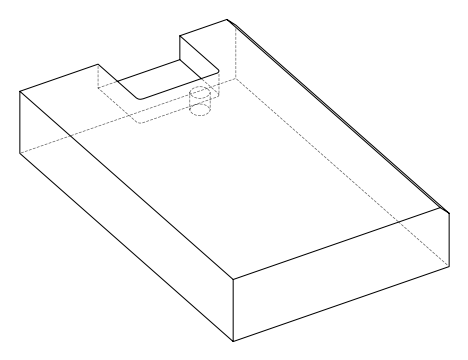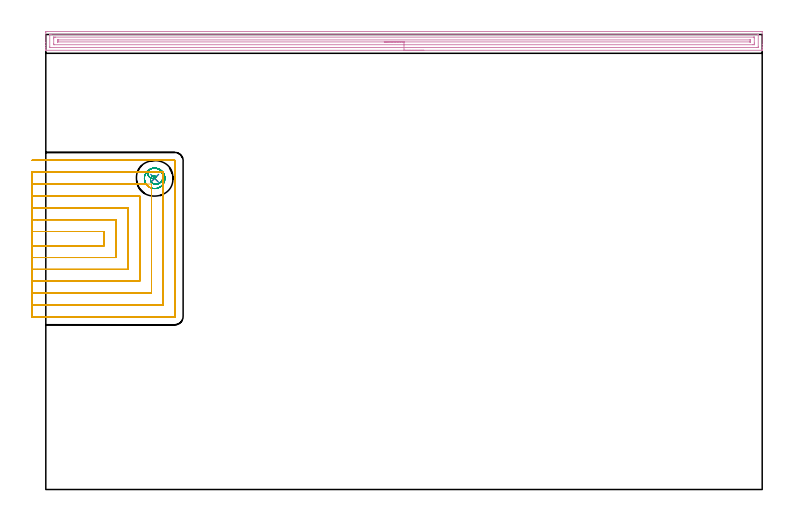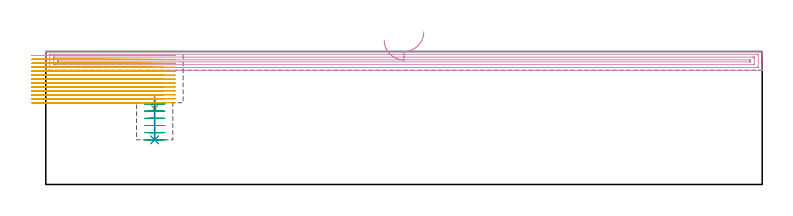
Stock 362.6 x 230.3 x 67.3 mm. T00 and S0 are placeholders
(PLAN: 5 operations, 4 tool changes, 56.2 min)
(1 SPOT_DRILL | STEP1POCKET | NXT0321_9005460120000 | 0.05 min | 3103 mm3)
(2 DRILL_BLIND_HOLE_INTO_CENTER | STEP1POCKET | NXT0301_128 | 0.09 min | 1817 mm3)
(3 MILL_ROUGH_BLIND_HOLE_CONTOUR | STEP1POCKET | NXT0201_009 | Spiral | 1.55 min | 6873 mm3)
(4 AREA_MILL | FG_CHAMFER_SURFACE | UGT0205_001 | 11.8 min | 16365 mm3)
(5 MILL_SLOT | SLOT_PARTIAL_RECTANGULAR | NXT0201_009 | Follow Part, ap 2, ae 75% | 42.68 min | 149993 mm3)
(TOOL NXT0321_9005460120000 | NC Spot Drill, 142deg, 12mm, Carbide, Uncoated | D12 PA142 FL30 Z2)
(TOOL NXT0301_128 | Carbide Drill 12mm [861.1-1200-036A1-GP GC34] | D12 PA150 FL37.4 Z2)
(TOOL NXT0201_009 | ENDMILL 8mm [2P460-0800-NA 1630] | D8 FL26 Z6)
(TOOL UGT0205_001 | Chamfer Mill 20 x 3 x 45 deg. | D20 FL50 Z2)
(OP 1 SPOT_DRILL)
G17 G21 G94 G90
T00 M6
G54
G17 G0 G90 X55.1 Y157.5 S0 M3
G43 Z77.3 H0
G94 G81 G98 Z38.4 F250. R44.4
G80
M5
M2
(OP 2 DRILL_BLIND_HOLE_INTO_CENTER)
G17 G21 G94 G90
T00 M6
G54
G17 G0 G90 X55.1 Y157.5 S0 M3
G43 Z77.3 H1
G94 G81 G98 Z22.6 F250. R43.4
G80
M5
M2
(OP 3 MILL_ROUGH_BLIND_HOLE_CONTOUR)
G17 G21 G94 G90
T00 M6
G54
G17 G0 G90 X55.1 Y157.5 S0 M3
G43 Z77.3 H1
Z40.767
G94 G3 X55.324 Y158.554 R0.551 F250.
X53.517 Y158.205 R1.608
X53.394 Y155.623 R1.953
X57.42 Y154.924 R3.087
X58.887 Y160.243 R4.046
X53.493 Y162.445 R4.512
X50.155 Y155.893 R5.2
X53.493 Y162.445 R-5.2
X51.824 Y159.169 R2.6
X55.1 Y157.5 R2.6
G0 Z37.133
G3 X55.324 Y158.554 R0.551
X53.517 Y158.205 R1.608
X53.394 Y155.623 R1.953
X57.42 Y154.924 R3.087
X58.887 Y160.243 R4.046
X53.493 Y162.445 R4.512
X50.155 Y155.893 R5.2
X53.493 Y162.445 R-5.2
X51.824 Y159.169 R2.6
X55.1 Y157.5 R2.6
G0 Z33.5
G3 X55.324 Y158.554 R0.551
X53.517 Y158.205 R1.608
X53.394 Y155.623 R1.953
X57.42 Y154.924 R3.087
X58.887 Y160.243 R4.046
X53.493 Y162.445 R4.512
X50.155 Y155.893 R5.2
X53.493 Y162.445 R-5.2
X51.824 Y159.169 R2.6
X55.1 Y157.5 R2.6
G0 Z29.867
G3 X55.324 Y158.554 R0.551
X53.517 Y158.205 R1.608
X53.394 Y155.623 R1.953
X57.42 Y154.924 R3.087
X58.887 Y160.243 R4.046
X53.493 Y162.445 R4.512
X50.155 Y155.893 R5.2
X53.493 Y162.445 R-5.2
X51.824 Y159.169 R2.6
X55.1 Y157.5 R2.6
G0 Z26.233
G3 X55.324 Y158.554 R0.551
X53.517 Y158.205 R1.608
X53.394 Y155.623 R1.953
X57.42 Y154.924 R3.087
X58.887 Y160.243 R4.046
X53.493 Y162.445 R4.512
X50.155 Y155.893 R5.2
X53.493 Y162.445 R-5.2
X51.824 Y159.169 R2.6
X55.1 Y157.5 R2.6
G0 Z22.6
G3 X55.324 Y158.554 R0.551
X53.517 Y158.205 R1.608
X53.394 Y155.623 R1.953
X57.42 Y154.924 R3.087
X58.887 Y160.243 R4.046
X53.493 Y162.445 R4.512
X50.155 Y155.893 R5.2
X53.493 Y162.445 R-5.2
X51.824 Y159.169 R2.6
X55.1 Y157.5 R2.6
G0 Z77.3
M5
M2
(OP 4 AREA_MILL)
G17 G21 G94 G90
T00 M6
G54
G17 G0 G90 X191.3 Y222.3 S1061 M3
G43 Z77.3 H0
G94 G1 X191.262 Z76.428 F250.
X191.148 Z75.564
X190.959 Z74.712
X190.697 Z73.88
X190.363 Z73.074
X189.96 Z72.3
X189.491 Z71.564
X188.96 Z70.872
X188.371 Z70.229
X187.728 Z69.64
X187.036 Z69.108
X186.3 Z68.64
X185.526 Z68.237
X184.72 Z67.903
X183.888 Z67.641
X183.036 Z67.452
X182.172 Z67.338
X181.3 Z67.3
X0.185
X0.01 Y222.303 Z67.289
X0.003 Y222.452 Z67.141
X0. Y222.608 Z66.992
Y222.821 Z66.779
Y223.547 Z66.048
Y224.786 Z64.811
Y226.174 Z63.421
Y231.429 Z58.169
X0.003 Y231.688 Z57.91
X0.01 Y231.792 Z57.806
X0.116 Y231.799 Z57.799
X0.633 Y231.8 Z57.8
X361.967
X362.488 Y231.795 Z57.803
X362.59 Y231.792 Z57.806
X362.6 Y231.685 Z57.913
Y225.299 Z64.296
Y223.91 Z65.686
Y223.547 Z66.048
Y222.821 Z66.779
Y222.608 Z66.992
X362.597 Y222.452 Z67.141
X362.59 Y222.303 Z67.289
X362.415 Y222.3 Z67.3
X181.3
Y223.714 Z65.886
X2.421
X2.25 Y223.715 Z65.885
X2.062 Y223.719 Z65.881
X2.021 Y223.721 Z65.879
X2.01 Y223.742 Z65.858
X2.006 Y223.776 Z65.824
X2.001 Y223.959 Z65.641
X2. Y230.09 Z59.51
X2.002 Y230.227 Z59.373
X2.006 Y230.337 Z59.263
X2.01 Y230.369 Z59.231
X2.02 Y230.379 Z59.221
X2.06 Y230.381 Z59.219
X2.421 Y230.385 Z59.215
X2.592 Y230.386 Z59.214
X360.179
X360.35 Y230.385 Z59.215
X360.538 Y230.381 Z59.219
X360.579 Y230.379 Z59.221
X360.59 Y230.358 Z59.242
X360.594 Y230.323 Z59.277
X360.599 Y230.141 Z59.459
X360.6 Y224.01 Z65.59
X360.598 Y223.873 Z65.727
X360.594 Y223.763 Z65.837
X360.59 Y223.731 Z65.869
X360.58 Y223.721 Z65.879
X360.54 Y223.719 Z65.881
X360.179 Y223.715 Z65.885
X360.008 Y223.714 Z65.886
X181.3
Y225.128 Z64.472
X4.383 Y225.129 Z64.471
X4.21 Y225.131 Z64.469
X4.039 Y225.135 Z64.465
X4.009 Y225.143 Z64.457
X4.005 Y225.175 Z64.425
X4.002 Y225.23 Z64.37
X4. Y225.299 Z64.301
Y225.504 Z64.096
Y228.131 Z61.469
X4.002 Y228.801 Z60.799
X4.005 Y228.904 Z60.696
X4.01 Y228.954 Z60.646
X4.018 Y228.965 Z60.635
X4.04 Y228.968 Z60.632
X4.21 Y228.97 Z60.63
X4.931 Y228.972 Z60.628
X358.217 Y228.971 Z60.629
X358.39 Y228.969 Z60.631
X358.561 Y228.965 Z60.635
X358.591 Y228.957 Z60.643
X358.595 Y228.925 Z60.675
X358.598 Y228.87 Z60.73
X358.6 Y228.801 Z60.799
Y228.596 Z61.004
Y225.969 Z63.631
X358.598 Y225.299 Z64.301
X358.595 Y225.196 Z64.404
X358.59 Y225.146 Z64.454
X358.582 Y225.135 Z64.465
X358.56 Y225.132 Z64.468
X358.39 Y225.13 Z64.47
X357.669 Y225.128 Z64.472
X181.3
Y226.543 Z63.057
X6.153
X6.095 Y226.544 Z63.056
X6.035 Y226.547 Z63.053
X6.018 Y226.549 Z63.051
X6.01 Y226.56 Z63.04
X6.007 Y226.613 Z62.987
X6. Y227.049 Z62.551
X6.004 Y227.487 Z62.113
X6.007 Y227.541 Z62.059
X6.01 Y227.549 Z62.051
X6.022 Y227.552 Z62.048
X6.064 Y227.555 Z62.045
X6.202 Y227.557 Z62.043
X6.375
X356.447
X356.505 Y227.556 Z62.044
X356.565 Y227.553 Z62.047
X356.582 Y227.551 Z62.049
X356.59 Y227.54 Z62.06
X356.593 Y227.487 Z62.113
X356.6 Y227.051 Z62.549
X356.596 Y226.613 Z62.987
X356.593 Y226.559 Z63.041
X356.59 Y226.551 Z63.049
X356.578 Y226.548 Z63.052
X356.536 Y226.545 Z63.055
X356.398 Y226.543 Z63.057
X356.225
X181.3
X180.428 Z63.095
X179.563 Z63.209
X178.712 Z63.398
X177.88 Z63.66
X177.074 Z63.994
X176.3 Z64.397
X175.564 Z64.866
X174.872 Z65.397
X174.229 Z65.986
X173.64 Z66.629
X173.108 Z67.322
X172.64 Z68.057
X172.237 Z68.831
X171.903 Z69.637
X171.641 Z70.469
X171.452 Z71.321
X171.338 Z72.186
X171.3 Z73.057
G0 Z77.3
M5
M2
(OP 5 MILL_SLOT)
G17 G21 G94 G90
T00 M6
G54
G17 G0 G90 X-7. Y123.4 S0 M3
G43 Z77.3 H1
Z65.308
G94 G1 X-4. F250.
X29.5 F500.
Y130.6
X-4.
X-7. F250.
Y117.4
X-4.
X35.5 F500.
Y136.6
X-4.
X-7. F250.
Y111.4
X-4.
X41.5 F500.
Y142.6
X-4.
X-7. F250.
Y105.4
X-4.
X47.5 F500.
Y148.6
X-4.
X-7. F250.
Y99.4
X-4.
X53.5 F500.
Y154.6
X-4.
X-7. F250.
Y93.4
X-4.
X59.5 F500.
Y160.6
X-4.
X-7. F250.
Y87.4
X-4.
X65.3 F500.
G3 X65.5 Y87.6 R0.2
G1 Y166.4
G3 X65.3 Y166.6 R0.2
G1 X-4.
X-7. F250.
G0 Y123.4 Z63.315
G1 X-4.
X29.5 F500.
Y130.6
X-4.
X-7. F250.
Y117.4
X-4.
X35.5 F500.
Y136.6
X-4.
X-7. F250.
Y111.4
X-4.
X41.5 F500.
Y142.6
X-4.
X-7. F250.
Y105.4
X-4.
X47.5 F500.
Y148.6
X-4.
X-7. F250.
Y99.4
X-4.
X53.5 F500.
Y152.559
X53.331 Y152.602
X53.194 Y152.653
X52.449 Y153.033
X52.262 Y153.132
X51.796 Y153.506
X51.352 Y153.888
X51.005 Y154.321
X50.796 Y154.6
X-4.
X-7. F250.
Y93.4
X-4.
X59.5 F500.
Y154.725
Y157.725 F250.
Y157.266
Y160.266
Y160.6
X59.255
X56.255
X53.935
X50.935
X-4. F500.
X-7. F250.
Y87.4
X-4.
X65.3 F500.
G3 X65.5 Y87.6 R0.2
G1 Y166.4
G3 X65.3 Y166.6 R0.2
G1 X-4.
X-7. F250.
G0 Y123.4 Z61.323
G1 X-4.
X29.5 F500.
Y130.6
X-4.
X-7. F250.
Y117.4
X-4.
X35.5 F500.
Y136.6
X-4.
X-7. F250.
Y111.4
X-4.
X41.5 F500.
Y142.6
X-4.
X-7. F250.
Y105.4
X-4.
X47.5 F500.
Y148.6
X-4.
X-7. F250.
Y99.4
X-4.
X53.5 F500.
Y152.559
X53.331 Y152.602
X53.192 Y152.654
X52.526 Y152.993
X52.262 Y153.132
X51.796 Y153.506
X51.353 Y153.887
X50.991 Y154.341
X50.796 Y154.6
X-4.
X-7. F250.
Y93.4
X-4.
X59.5 F500.
Y154.725
Y157.725 F250.
Y157.266
Y160.266
Y160.6
X59.255
X56.255
X53.935
X50.935
X-4. F500.
X-7. F250.
Y87.4
X-4.
X65.3 F500.
G3 X65.5 Y87.6 R0.2
G1 Y166.4
G3 X65.3 Y166.6 R0.2
G1 X-4.
X-7. F250.
G0 Y123.4 Z59.331
G1 X-4.
X29.5 F500.
Y130.6
X-4.
X-7. F250.
Y117.4
X-4.
X35.5 F500.
Y136.6
X-4.
X-7. F250.
Y111.4
X-4.
X41.5 F500.
Y142.6
X-4.
X-7. F250.
Y105.4
X-4.
X47.5 F500.
Y148.6
X-4.
X-7. F250.
Y99.4
X-4.
X53.5 F500.
Y152.559
X53.331 Y152.602
X53.192 Y152.654
X52.526 Y152.993
X52.262 Y153.132
X51.796 Y153.506
X51.353 Y153.887
X50.988 Y154.343
X50.796 Y154.6
X-4.
X-7. F250.
Y93.4
X-4.
X59.5 F500.
Y154.726
Y157.726 F250.
Y157.266
Y160.266
Y160.6
X59.255
X56.255
X53.935
X50.935
X-4. F500.
X-7. F250.
Y87.4
X-4.
X65.3 F500.
G3 X65.5 Y87.6 R0.2
G1 Y166.4
G3 X65.3 Y166.6 R0.2
G1 X-4.
X-7. F250.
G0 Y123.4 Z57.338
G1 X-4.
X29.5 F500.
Y130.6
X-4.
X-7. F250.
Y117.4
X-4.
X35.5 F500.
Y136.6
X-4.
X-7. F250.
Y111.4
X-4.
X41.5 F500.
Y142.6
X-4.
X-7. F250.
Y105.4
X-4.
X47.5 F500.
Y148.6
X-4.
X-7. F250.
Y99.4
X-4.
X53.5 F500.
Y152.559
X53.207 Y152.648
X52.262 Y153.132
X51.797 Y153.505
X51.351 Y153.89
X50.999 Y154.329
X50.796 Y154.6
X-4.
X-7. F250.
Y93.4
X-4.
X59.5 F500.
Y154.726
Y157.726 F250.
Y157.266
Y160.266
Y160.6
X59.255
X56.255
X53.935
X50.935
X-4. F500.
X-7. F250.
Y87.4
X-4.
X65.3 F500.
G3 X65.5 Y87.6 R0.2
G1 Y166.4
G3 X65.3 Y166.6 R0.2
G1 X-4.
X-7. F250.
G0 Y123.4 Z55.346
G1 X-4.
X29.5 F500.
Y130.6
X-4.
X-7. F250.
Y117.4
X-4.
X35.5 F500.
Y136.6
X-4.
X-7. F250.
Y111.4
X-4.
X41.5 F500.
Y142.6
X-4.
X-7. F250.
Y105.4
X-4.
X47.5 F500.
Y148.6
X-4.
X-7. F250.
Y99.4
X-4.
X53.5 F500.
Y152.559
X53.207 Y152.648
X52.262 Y153.132
X51.797 Y153.505
X51.351 Y153.89
X51.005 Y154.321
X50.796 Y154.6
X-4.
X-7. F250.
Y93.4
X-4.
X59.5 F500.
Y154.725
Y157.725 F250.
Y157.266
Y160.266
Y160.6
X59.255
X56.255
X53.935
X50.935
X-4. F500.
X-7. F250.
Y87.4
X-4.
X65.3 F500.
G3 X65.5 Y87.6 R0.2
G1 Y166.4
G3 X65.3 Y166.6 R0.2
G1 X-4.
X-7. F250.
G0 Y123.4 Z53.354
G1 X-4.
X29.5 F500.
Y130.6
X-4.
X-7. F250.
Y117.4
X-4.
X35.5 F500.
Y136.6
X-4.
X-7. F250.
Y111.4
X-4.
X41.5 F500.
Y142.6
X-4.
X-7. F250.
Y105.4
X-4.
X47.5 F500.
Y148.6
X-4.
X-7. F250.
Y99.4
X-4.
X53.5 F500.
Y152.559
X53.331 Y152.602
X53.192 Y152.654
X52.526 Y152.993
X52.262 Y153.132
X51.796 Y153.506
X51.352 Y153.888
X51.005 Y154.321
X50.796 Y154.6
X-4.
X-7. F250.
Y93.4
X-4.
X59.5 F500.
Y154.725
Y157.725 F250.
Y157.266
Y160.266
Y160.6
X59.255
X56.255
X53.935
X50.935
X-4. F500.
X-7. F250.
Y87.4
X-4.
X65.3 F500.
G3 X65.5 Y87.6 R0.2
G1 Y166.4
G3 X65.3 Y166.6 R0.2
G1 X-4.
X-7. F250.
G0 Y123.4 Z51.362
G1 X-4.
X29.5 F500.
Y130.6
X-4.
X-7. F250.
Y117.4
X-4.
X35.5 F500.
Y136.6
X-4.
X-7. F250.
Y111.4
X-4.
X41.5 F500.
Y142.6
X-4.
X-7. F250.
Y105.4
X-4.
X47.5 F500.
Y148.6
X-4.
X-7. F250.
Y99.4
X-4.
X53.5 F500.
Y152.559
X53.331 Y152.602
X53.192 Y152.654
X52.526 Y152.993
X52.262 Y153.132
X51.796 Y153.506
X51.353 Y153.887
X50.989 Y154.343
X50.796 Y154.6
X-4.
X-7. F250.
Y93.4
X-4.
X59.5 F500.
Y154.725
Y157.725 F250.
Y157.266
Y160.266
Y160.6
X59.255
X56.255
X53.935
X50.935
X-4. F500.
X-7. F250.
Y87.4
X-4.
X65.3 F500.
G3 X65.5 Y87.6 R0.2
G1 Y166.4
G3 X65.3 Y166.6 R0.2
G1 X-4.
X-7. F250.
G0 Y123.4 Z49.369
G1 X-4.
X29.5 F500.
Y130.6
X-4.
X-7. F250.
Y117.4
X-4.
X35.5 F500.
Y136.6
X-4.
X-7. F250.
Y111.4
X-4.
X41.5 F500.
Y142.6
X-4.
X-7. F250.
Y105.4
X-4.
X47.5 F500.
Y148.6
X-4.
X-7. F250.
Y99.4
X-4.
X53.5 F500.
Y152.559
X53.331 Y152.602
X53.192 Y152.654
X52.526 Y152.993
X52.262 Y153.132
X51.796 Y153.506
X51.353 Y153.887
X50.985 Y154.348
X50.796 Y154.6
X-4.
X-7. F250.
Y93.4
X-4.
X59.5 F500.
Y154.725
Y157.725 F250.
Y157.266
Y160.266
Y160.6
X59.255
X56.255
X53.935
X50.935
X-4. F500.
X-7. F250.
Y87.4
X-4.
X65.3 F500.
G3 X65.5 Y87.6 R0.2
G1 Y166.4
G3 X65.3 Y166.6 R0.2
G1 X-4.
X-7. F250.
G0 Y123.4 Z47.377
G1 X-4.
X29.5 F500.
Y130.6
X-4.
X-7. F250.
Y117.4
X-4.
X35.5 F500.
Y136.6
X-4.
X-7. F250.
Y111.4
X-4.
X41.5 F500.
Y142.6
X-4.
X-7. F250.
Y105.4
X-4.
X47.5 F500.
Y148.6
X-4.
X-7. F250.
Y99.4
X-4.
X53.5 F500.
Y152.559
X53.331 Y152.602
X53.192 Y152.654
X52.526 Y152.993
X52.262 Y153.132
X51.796 Y153.506
X51.353 Y153.888
X50.994 Y154.336
X50.796 Y154.6
X-4.
X-7. F250.
Y93.4
X-4.
X59.5 F500.
Y154.726
Y157.726 F250.
Y157.266
Y160.266
Y160.6
X59.255
X56.255
X53.935
X50.935
X-4. F500.
X-7. F250.
Y87.4
X-4.
X65.3 F500.
G3 X65.5 Y87.6 R0.2
G1 Y166.4
G3 X65.3 Y166.6 R0.2
G1 X-4.
X-7. F250.
G0 Y123.4 Z45.385
G1 X-4.
X29.5 F500.
Y130.6
X-4.
X-7. F250.
Y117.4
X-4.
X35.5 F500.
Y136.6
X-4.
X-7. F250.
Y111.4
X-4.
X41.5 F500.
Y142.6
X-4.
X-7. F250.
Y105.4
X-4.
X47.5 F500.
Y148.6
X-4.
X-7. F250.
Y99.4
X-4.
X53.5 F500.
Y152.559
X53.331 Y152.602
X53.193 Y152.654
X52.488 Y153.013
X52.262 Y153.132
X51.797 Y153.505
X51.35 Y153.891
X51.002 Y154.326
X50.796 Y154.6
X-4.
X-7. F250.
Y93.4
X-4.
X59.5 F500.
Y154.726
Y157.726 F250.
Y157.266
Y160.266
Y160.6
X59.255
X56.255
X53.935
X50.935
X-4. F500.
X-7. F250.
Y87.4
X-4.
X65.3 F500.
G3 X65.5 Y87.6 R0.2
G1 Y166.4
G3 X65.3 Y166.6 R0.2
G1 X-4.
X-7. F250.
G0 Y123.4 Z43.392
G1 X-4.
X29.5 F500.
Y130.6
X-4.
X-7. F250.
Y117.4
X-4.
X35.5 F500.
Y136.6
X-4.
X-7. F250.
Y111.4
X-4.
X41.5 F500.
Y142.6
X-4.
X-7. F250.
Y105.4
X-4.
X47.5 F500.
Y148.6
X-4.
X-7. F250.
Y99.4
X-4.
X53.5 F500.
Y152.559
X53.331 Y152.602
X53.193 Y152.654
X52.488 Y153.013
X52.262 Y153.132
X51.797 Y153.505
X51.35 Y153.891
X51.005 Y154.321
X50.796 Y154.6
X-4.
X-7. F250.
Y93.4
X-4.
X59.5 F500.
Y154.725
Y157.725 F250.
Y157.266
Y160.266
Y160.6
X59.255
X56.255
X53.935
X50.935
X-4. F500.
X-7. F250.
Y87.4
X-4.
X65.3 F500.
G3 X65.5 Y87.6 R0.2
G1 Y166.4
G3 X65.3 Y166.6 R0.2
G1 X-4.
X-7. F250.
G0 Y123.4 Z41.4
G1 X-4.
X29.5 F500.
Y130.6
X-4.
X-7. F250.
Y117.4
X-4.
X35.5 F500.
Y136.6
X-4.
X-7. F250.
Y111.4
X-4.
X41.5 F500.
Y142.6
X-4.
X-7. F250.
Y105.4
X-4.
X47.5 F500.
Y148.6
X-4.
X-7. F250.
Y99.4
X-4.
X53.5 F500.
Y152.559
X53.331 Y152.602
X53.192 Y152.654
X52.526 Y152.993
X52.262 Y153.132
X51.796 Y153.506
X51.352 Y153.888
X51.005 Y154.321
X50.796 Y154.6
X-4.
X-7. F250.
Y93.4
X-4.
X59.5 F500.
Y154.725
Y157.725 F250.
Y157.266
Y160.266
Y160.6
X59.255
X56.255
X53.935
X50.935
X-4. F500.
X-7. F250.
Y87.4
X-4.
X65.3 F500.
G3 X65.5 Y87.6 R0.2
G1 Y166.4
G3 X65.3 Y166.6 R0.2
G1 X-4.
X-7. F250.
G0 Z77.3
M5
M2
